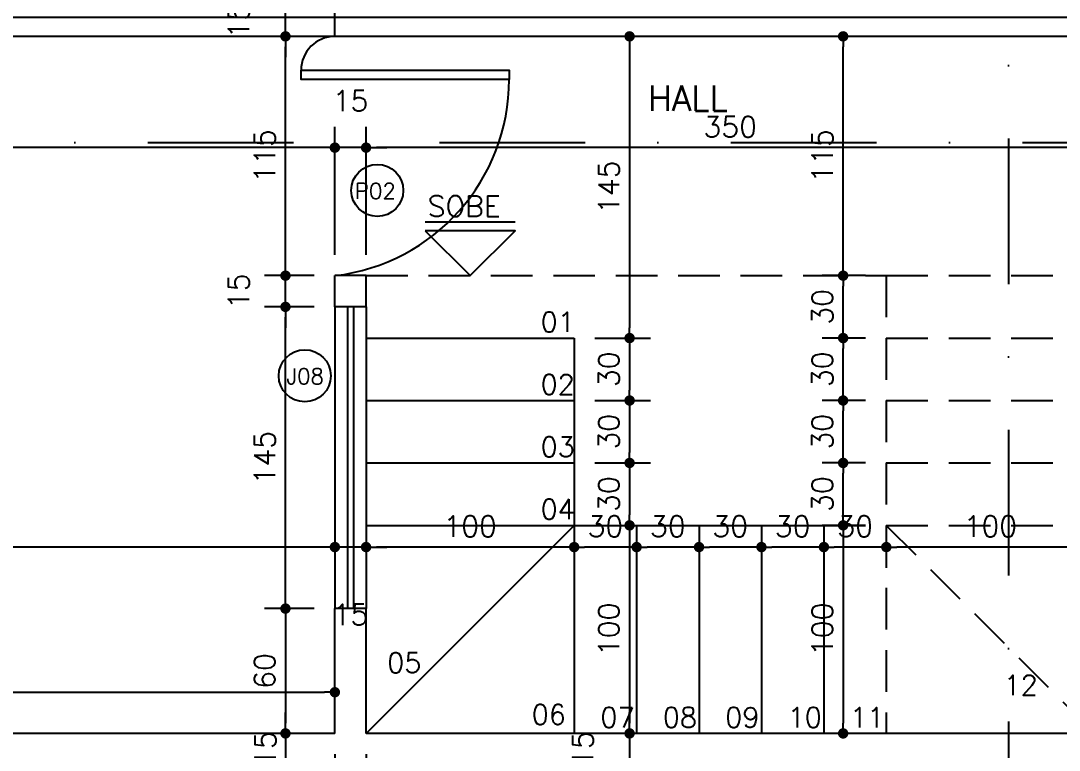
# Model space of a CAD drawing. Header units: inches. Extents: x 580771 to 672494, y 7715997 to 7829530.
# Drawn here: x 653181.8 to 653680.8, y 7727675.5 to 7728026.1 of the extents above; entities that cross this region are included whole.
import ezdxf

# ---------------------------------------------------------------- set-up
doc = ezdxf.new("R2010")
doc.units = ezdxf.units.IN
doc.header["$MEASUREMENT"] = 0
doc.header["$PDMODE"] = 2
doc.linetypes.add('DASHDOTX2', pattern=[2, 1, -0.5, 0, -0.5])
doc.linetypes.add('DASHED2', pattern=[0.375, 0.25, -0.125])
for name, color, linetype in [('04', 4, 'Continuous'), ('1-ARQ-2', 2, 'Continuous'), ('ARQ-2', 2, 'Continuous'), ('Layer1', 1, 'Continuous'), ('Layer3', 3, 'Continuous'), ('NIVEL', 2, 'Continuous'), ('P01', 1, 'Continuous'), ('P02', 2, 'Continuous'), ('parede', 6, 'Continuous'), ('SIMBOLOS', 2, 'Continuous'), ('TEXTO-1', 2, 'Continuous'), ('VEGETAÇÃO1', 96, 'Continuous')]:
    doc.layers.add(name, color=color, linetype=linetype)
doc.styles.add('R80E50', font='romans.shx', dxfattribs={"height": 10})
doc.styles.add('ROMANS', font='romans', dxfattribs={"height": 0.2})
doc.dimstyles.new('ARQ50', dxfattribs={"dimscale": 50, "dimtxt": 10, "dimasz": 0.1, "dimexe": 0.2, "dimexo": 0.2, "dimgap": 0.1, "dimtad": 1, "dimdec": 0, "dimzin": 12, "dimdsep": 46, "dimtxsty": 'R80E50', "dimblk1": 'DOT', "dimblk2": 'DOT', "dimsah": 1, "dimcen": 0.4, "dimclrd": 15, "dimclre": 15, "dimclrt": 3, "dimadec": 0, "dimazin": 0, "dimtfac": 1, "dimtdec": 0, "dimtmove": 2, "dimatfit": 3, "dimldrblk": 'DOT', "dimfxl": 0.2, "dimtolj": 1, "dimtzin": 12, "dimarcsym": 0})

# ---------------------------------------------------------------- blocks, each defined once
blk = doc.blocks.new('_DOT')
at = {"color": 0, "linetype": 'ByBlock'}
blk.add_line((-0.5, 0), (-1, 0), dxfattribs=at)
at = {"color": 0, "linetype": 'ByBlock', "const_width": 0.5}
blk.add_lwpolyline([(-0.25, 0, 1), (0.25, 0, 1)], format="xyb", close=True, dxfattribs=at)
blk = doc.blocks.new('*D1157')
at = {"color": 15, "lineweight": -2, "transparency": 16777216}
for p, q in [((653347.74, 7727913.61), (653347.74, 7727975.13)), ((653697.74, 7727948.61), (653697.74, 7727975.13)), ((653692.74, 7727965.13), (653352.74, 7727965.13))]:
    blk.add_line(p, q, dxfattribs=at)
at = {"layer": 'Defpoints', "color": 0, "transparency": 16777216}
for p in [(653347.74, 7727965.13), (653697.74, 7727938.61), (653347.74, 7727903.61)]:
    blk.add_point(p, dxfattribs=at)
at = {"color": 15, "lineweight": -2, "transparency": 16777216, "xscale": 5, "yscale": 5, "zscale": 5, "rotation": 180}
blk.add_blockref('_DOT', (653347.74, 7727965.13), dxfattribs=at)
at = {"color": 15, "lineweight": -2, "transparency": 16777216, "xscale": 5, "yscale": 5, "zscale": 5}
blk.add_blockref('_DOT', (653697.74, 7727965.13), dxfattribs=at)
at = {"color": 3, "transparency": 16777216, "insert": (653522.74, 7727975.13), "char_height": 10, "attachment_point": 5, "style": 'R80E50'}
blk.add_mtext('\\A1;350', dxfattribs=at)
blk = doc.blocks.new('*D1158')
at = {"color": 15, "lineweight": -2, "transparency": 16777216}
for p, q in [((653332.74, 7727913.61), (653332.74, 7727975.13)), ((653347.74, 7727913.61), (653347.74, 7727975.13)), ((653327.74, 7727965.13), (653322.74, 7727965.13)), ((653347.74, 7727965.13), (653332.74, 7727965.13)), ((653352.74, 7727965.13), (653357.74, 7727965.13))]:
    blk.add_line(p, q, dxfattribs=at)
at = {"layer": 'Defpoints', "color": 0, "transparency": 16777216}
for p in [(653332.74, 7727965.13), (653332.74, 7727903.61), (653347.74, 7727903.61)]:
    blk.add_point(p, dxfattribs=at)
at = {"color": 15, "lineweight": -2, "transparency": 16777216, "xscale": 5, "yscale": 5, "zscale": 5}
blk.add_blockref('_DOT', (653332.74, 7727965.13), dxfattribs=at)
at = {"color": 15, "lineweight": -2, "transparency": 16777216, "xscale": 5, "yscale": 5, "zscale": 5, "rotation": 180}
blk.add_blockref('_DOT', (653347.74, 7727965.13), dxfattribs=at)
at = {"color": 3, "transparency": 16777216, "insert": (653340.24, 7727987.63), "char_height": 10, "attachment_point": 5, "style": 'R80E50'}
blk.add_mtext('\\A1;15', dxfattribs=at)
blk = doc.blocks.new('*D1159')
at = {"color": 15, "lineweight": -2, "transparency": 16777216}
for p, q in [((652832.74, 7727913.61), (652832.74, 7727975.13)), ((653332.74, 7727913.61), (653332.74, 7727975.13)), ((653327.74, 7727965.13), (652837.74, 7727965.13))]:
    blk.add_line(p, q, dxfattribs=at)
at = {"layer": 'Defpoints', "color": 0, "transparency": 16777216}
for p in [(652832.74, 7727965.13), (652832.74, 7727903.61), (653332.74, 7727903.61)]:
    blk.add_point(p, dxfattribs=at)
at = {"color": 15, "lineweight": -2, "transparency": 16777216, "xscale": 5, "yscale": 5, "zscale": 5, "rotation": 180}
blk.add_blockref('_DOT', (652832.74, 7727965.13), dxfattribs=at)
at = {"color": 15, "lineweight": -2, "transparency": 16777216, "xscale": 5, "yscale": 5, "zscale": 5}
blk.add_blockref('_DOT', (653332.74, 7727965.13), dxfattribs=at)
at = {"color": 3, "transparency": 16777216, "insert": (653082.74, 7727975.13), "char_height": 10, "attachment_point": 5, "style": 'R80E50'}
blk.add_mtext('\\A1;500', dxfattribs=at)
blk = doc.blocks.new('*D1161')
at = {"layer": 'Defpoints', "color": 0, "transparency": 16777216}
for p in [(653697.74, 7728027.9), (652832.74, 7727996.44), (653697.74, 7727981.44)]:
    blk.add_point(p, dxfattribs=at)
at = {"layer": 'NIVEL', "color": 15, "lineweight": -2, "transparency": 16777216}
for p, q in [((652832.74, 7728006.44), (652832.74, 7728037.9)), ((653697.74, 7727991.44), (653697.74, 7728037.9)), ((652837.74, 7728027.9), (653692.74, 7728027.9))]:
    blk.add_line(p, q, dxfattribs=at)
at = {"layer": 'NIVEL', "color": 15, "lineweight": -2, "transparency": 16777216, "xscale": 5, "yscale": 5, "zscale": 5, "rotation": 180}
blk.add_blockref('_DOT', (652832.74, 7728027.9), dxfattribs=at)
at = {"layer": 'NIVEL', "color": 15, "lineweight": -2, "transparency": 16777216, "xscale": 5, "yscale": 5, "zscale": 5}
blk.add_blockref('_DOT', (653697.74, 7728027.9), dxfattribs=at)
at = {"layer": 'NIVEL', "color": 3, "transparency": 16777216, "insert": (653265.24, 7728037.9), "char_height": 10, "attachment_point": 5, "style": 'R80E50'}
blk.add_mtext('\\A1;865', dxfattribs=at)
blk = doc.blocks.new('*D1206')
at = {"layer": 'Defpoints', "color": 0, "transparency": 16777216}
for p in [(653597.74, 7727783.61), (653597.74, 7727773.16), (653697.74, 7727759.2)]:
    blk.add_point(p, dxfattribs=at)
at = {"layer": 'NIVEL', "color": 15, "lineweight": -2, "transparency": 16777216}
for p, q in [((653697.74, 7727769.2), (653697.74, 7727783.16)), ((653597.74, 7727773.61), (653597.74, 7727763.16)), ((653692.74, 7727773.16), (653602.74, 7727773.16))]:
    blk.add_line(p, q, dxfattribs=at)
at = {"layer": 'NIVEL', "color": 15, "lineweight": -2, "transparency": 16777216, "xscale": 5, "yscale": 5, "zscale": 5, "rotation": 180}
blk.add_blockref('_DOT', (653597.74, 7727773.16), dxfattribs=at)
at = {"layer": 'NIVEL', "color": 15, "lineweight": -2, "transparency": 16777216, "xscale": 5, "yscale": 5, "zscale": 5}
blk.add_blockref('_DOT', (653697.74, 7727773.16), dxfattribs=at)
at = {"layer": 'NIVEL', "color": 3, "transparency": 16777216, "insert": (653647.74, 7727783.16), "char_height": 10, "attachment_point": 5, "style": 'R80E50'}
blk.add_mtext('\\A1;100', dxfattribs=at)
blk = doc.blocks.new('*D1207')
at = {"layer": 'Defpoints', "color": 0, "transparency": 16777216}
for p in [(653567.74, 7727783.61), (653597.74, 7727783.61), (653567.74, 7727773.16)]:
    blk.add_point(p, dxfattribs=at)
at = {"layer": 'NIVEL', "color": 15, "lineweight": -2, "transparency": 16777216}
for p, q in [((653567.74, 7727773.61), (653567.74, 7727763.16)), ((653592.74, 7727773.16), (653572.74, 7727773.16)), ((653597.74, 7727773.61), (653597.74, 7727763.16))]:
    blk.add_line(p, q, dxfattribs=at)
at = {"layer": 'NIVEL', "color": 15, "lineweight": -2, "transparency": 16777216, "xscale": 5, "yscale": 5, "zscale": 5, "rotation": 180}
blk.add_blockref('_DOT', (653567.74, 7727773.16), dxfattribs=at)
at = {"layer": 'NIVEL', "color": 15, "lineweight": -2, "transparency": 16777216, "xscale": 5, "yscale": 5, "zscale": 5}
blk.add_blockref('_DOT', (653597.74, 7727773.16), dxfattribs=at)
at = {"layer": 'NIVEL', "color": 3, "transparency": 16777216, "insert": (653582.74, 7727783.16), "char_height": 10, "attachment_point": 5, "style": 'R80E50'}
blk.add_mtext('\\A1;30', dxfattribs=at)
blk = doc.blocks.new('*D1208')
at = {"layer": 'Defpoints', "color": 0, "transparency": 16777216}
for p in [(653347.74, 7727778.61), (653447.74, 7727778.61), (653347.74, 7727773.16)]:
    blk.add_point(p, dxfattribs=at)
at = {"layer": 'NIVEL', "color": 15, "lineweight": -2, "transparency": 16777216}
for p, q in [((653442.74, 7727773.16), (653352.74, 7727773.16)), ((653347.74, 7727768.61), (653347.74, 7727763.16)), ((653447.74, 7727768.61), (653447.74, 7727763.16))]:
    blk.add_line(p, q, dxfattribs=at)
at = {"layer": 'NIVEL', "color": 15, "lineweight": -2, "transparency": 16777216, "xscale": 5, "yscale": 5, "zscale": 5, "rotation": 180}
blk.add_blockref('_DOT', (653347.74, 7727773.16), dxfattribs=at)
at = {"layer": 'NIVEL', "color": 15, "lineweight": -2, "transparency": 16777216, "xscale": 5, "yscale": 5, "zscale": 5}
blk.add_blockref('_DOT', (653447.74, 7727773.16), dxfattribs=at)
at = {"layer": 'NIVEL', "color": 3, "transparency": 16777216, "insert": (653397.74, 7727783.16), "char_height": 10, "attachment_point": 5, "style": 'R80E50'}
blk.add_mtext('\\A1;100', dxfattribs=at)
blk = doc.blocks.new('*D1209')
at = {"layer": 'Defpoints', "color": 0, "transparency": 16777216}
for p in [(653332.74, 7727778.61), (653347.74, 7727778.61), (653332.74, 7727773.16)]:
    blk.add_point(p, dxfattribs=at)
at = {"layer": 'NIVEL', "color": 15, "lineweight": -2, "transparency": 16777216}
for p, q in [((653327.74, 7727773.16), (653322.74, 7727773.16)), ((653347.74, 7727773.16), (653332.74, 7727773.16)), ((653352.74, 7727773.16), (653357.74, 7727773.16)), ((653332.74, 7727768.61), (653332.74, 7727763.16)), ((653347.74, 7727768.61), (653347.74, 7727763.16))]:
    blk.add_line(p, q, dxfattribs=at)
at = {"layer": 'NIVEL', "color": 15, "lineweight": -2, "transparency": 16777216, "xscale": 5, "yscale": 5, "zscale": 5}
blk.add_blockref('_DOT', (653332.74, 7727773.16), dxfattribs=at)
at = {"layer": 'NIVEL', "color": 15, "lineweight": -2, "transparency": 16777216, "xscale": 5, "yscale": 5, "zscale": 5, "rotation": 180}
blk.add_blockref('_DOT', (653347.74, 7727773.16), dxfattribs=at)
at = {"layer": 'NIVEL', "color": 3, "transparency": 16777216, "insert": (653340.24, 7727740.66), "char_height": 10, "attachment_point": 5, "style": 'R80E50'}
blk.add_mtext('\\A1;15', dxfattribs=at)
blk = doc.blocks.new('*D1210')
at = {"layer": 'Defpoints', "color": 0, "transparency": 16777216}
for p in [(653332.74, 7727778.61), (652832.74, 7727773.16), (652832.74, 7727683.61)]:
    blk.add_point(p, dxfattribs=at)
at = {"layer": 'NIVEL', "color": 15, "lineweight": -2, "transparency": 16777216}
for p, q in [((652832.74, 7727693.61), (652832.74, 7727783.16)), ((653327.74, 7727773.16), (652837.74, 7727773.16)), ((653332.74, 7727768.61), (653332.74, 7727763.16))]:
    blk.add_line(p, q, dxfattribs=at)
at = {"layer": 'NIVEL', "color": 15, "lineweight": -2, "transparency": 16777216, "xscale": 5, "yscale": 5, "zscale": 5, "rotation": 180}
blk.add_blockref('_DOT', (652832.74, 7727773.16), dxfattribs=at)
at = {"layer": 'NIVEL', "color": 15, "lineweight": -2, "transparency": 16777216, "xscale": 5, "yscale": 5, "zscale": 5}
blk.add_blockref('_DOT', (653332.74, 7727773.16), dxfattribs=at)
at = {"layer": 'NIVEL', "color": 3, "transparency": 16777216, "insert": (653082.74, 7727783.16), "char_height": 10, "attachment_point": 5, "style": 'R80E50'}
blk.add_mtext('\\A1;500', dxfattribs=at)
blk = doc.blocks.new('*D1215')
at = {"layer": 'Defpoints', "color": 0, "transparency": 16777216}
for p in [(653537.74, 7727783.61), (653567.74, 7727783.61), (653537.74, 7727773.16)]:
    blk.add_point(p, dxfattribs=at)
at = {"layer": 'NIVEL', "color": 15, "lineweight": -2, "transparency": 16777216}
for p, q in [((653537.74, 7727773.61), (653537.74, 7727763.16)), ((653562.74, 7727773.16), (653542.74, 7727773.16)), ((653567.74, 7727773.61), (653567.74, 7727763.16))]:
    blk.add_line(p, q, dxfattribs=at)
at = {"layer": 'NIVEL', "color": 15, "lineweight": -2, "transparency": 16777216, "xscale": 5, "yscale": 5, "zscale": 5, "rotation": 180}
blk.add_blockref('_DOT', (653537.74, 7727773.16), dxfattribs=at)
at = {"layer": 'NIVEL', "color": 15, "lineweight": -2, "transparency": 16777216, "xscale": 5, "yscale": 5, "zscale": 5}
blk.add_blockref('_DOT', (653567.74, 7727773.16), dxfattribs=at)
at = {"layer": 'NIVEL', "color": 3, "transparency": 16777216, "insert": (653552.74, 7727783.16), "char_height": 10, "attachment_point": 5, "style": 'R80E50'}
blk.add_mtext('\\A1;30', dxfattribs=at)
blk = doc.blocks.new('*D1216')
at = {"layer": 'Defpoints', "color": 0, "transparency": 16777216}
for p in [(653507.74, 7727783.61), (653537.74, 7727783.61), (653507.74, 7727773.16)]:
    blk.add_point(p, dxfattribs=at)
at = {"layer": 'NIVEL', "color": 15, "lineweight": -2, "transparency": 16777216}
for p, q in [((653507.74, 7727773.61), (653507.74, 7727763.16)), ((653532.74, 7727773.16), (653512.74, 7727773.16)), ((653537.74, 7727773.61), (653537.74, 7727763.16))]:
    blk.add_line(p, q, dxfattribs=at)
at = {"layer": 'NIVEL', "color": 15, "lineweight": -2, "transparency": 16777216, "xscale": 5, "yscale": 5, "zscale": 5, "rotation": 180}
blk.add_blockref('_DOT', (653507.74, 7727773.16), dxfattribs=at)
at = {"layer": 'NIVEL', "color": 15, "lineweight": -2, "transparency": 16777216, "xscale": 5, "yscale": 5, "zscale": 5}
blk.add_blockref('_DOT', (653537.74, 7727773.16), dxfattribs=at)
at = {"layer": 'NIVEL', "color": 3, "transparency": 16777216, "insert": (653522.74, 7727783.16), "char_height": 10, "attachment_point": 5, "style": 'R80E50'}
blk.add_mtext('\\A1;30', dxfattribs=at)
blk = doc.blocks.new('*D1217')
at = {"layer": 'Defpoints', "color": 0, "transparency": 16777216}
for p in [(653477.74, 7727783.61), (653507.74, 7727783.61), (653477.74, 7727773.16)]:
    blk.add_point(p, dxfattribs=at)
at = {"layer": 'NIVEL', "color": 15, "lineweight": -2, "transparency": 16777216}
for p, q in [((653477.74, 7727773.61), (653477.74, 7727763.16)), ((653502.74, 7727773.16), (653482.74, 7727773.16)), ((653507.74, 7727773.61), (653507.74, 7727763.16))]:
    blk.add_line(p, q, dxfattribs=at)
at = {"layer": 'NIVEL', "color": 15, "lineweight": -2, "transparency": 16777216, "xscale": 5, "yscale": 5, "zscale": 5, "rotation": 180}
blk.add_blockref('_DOT', (653477.74, 7727773.16), dxfattribs=at)
at = {"layer": 'NIVEL', "color": 15, "lineweight": -2, "transparency": 16777216, "xscale": 5, "yscale": 5, "zscale": 5}
blk.add_blockref('_DOT', (653507.74, 7727773.16), dxfattribs=at)
at = {"layer": 'NIVEL', "color": 3, "transparency": 16777216, "insert": (653492.74, 7727783.16), "char_height": 10, "attachment_point": 5, "style": 'R80E50'}
blk.add_mtext('\\A1;30', dxfattribs=at)
blk = doc.blocks.new('*D1218')
at = {"layer": 'Defpoints', "color": 0, "transparency": 16777216}
for p in [(653447.74, 7727783.61), (653477.74, 7727783.61), (653447.74, 7727773.16)]:
    blk.add_point(p, dxfattribs=at)
at = {"layer": 'NIVEL', "color": 15, "lineweight": -2, "transparency": 16777216}
for p, q in [((653447.74, 7727773.61), (653447.74, 7727763.16)), ((653472.74, 7727773.16), (653452.74, 7727773.16)), ((653477.74, 7727773.61), (653477.74, 7727763.16))]:
    blk.add_line(p, q, dxfattribs=at)
at = {"layer": 'NIVEL', "color": 15, "lineweight": -2, "transparency": 16777216, "xscale": 5, "yscale": 5, "zscale": 5, "rotation": 180}
blk.add_blockref('_DOT', (653447.74, 7727773.16), dxfattribs=at)
at = {"layer": 'NIVEL', "color": 15, "lineweight": -2, "transparency": 16777216, "xscale": 5, "yscale": 5, "zscale": 5}
blk.add_blockref('_DOT', (653477.74, 7727773.16), dxfattribs=at)
at = {"layer": 'NIVEL', "color": 3, "transparency": 16777216, "insert": (653462.74, 7727783.16), "char_height": 10, "attachment_point": 5, "style": 'R80E50'}
blk.add_mtext('\\A1;30', dxfattribs=at)
blk = doc.blocks.new('*D1168')
at = {"layer": 'Defpoints', "color": 0, "transparency": 16777216}
for p in [(653489.15, 7728018.61), (653447.74, 7727873.61), (653474.37, 7727873.61)]:
    blk.add_point(p, dxfattribs=at)
at = {"layer": 'NIVEL', "color": 15, "lineweight": -2, "transparency": 16777216}
for p, q in [((653479.15, 7728018.61), (653464.37, 7728018.61)), ((653474.37, 7728013.61), (653474.37, 7727878.61)), ((653457.74, 7727873.61), (653484.37, 7727873.61))]:
    blk.add_line(p, q, dxfattribs=at)
at = {"layer": 'NIVEL', "color": 15, "lineweight": -2, "transparency": 16777216, "xscale": 5, "yscale": 5, "zscale": 5}
for p, rotation in [((653474.37, 7728018.61), 90), ((653474.37, 7727873.61), 270)]:
    blk.add_blockref('_DOT', p, dxfattribs=dict(at, rotation=rotation))
at = {"layer": 'NIVEL', "color": 3, "transparency": 16777216, "insert": (653464.37, 7727946.11), "char_height": 10, "attachment_point": 5, "rotation": 90, "style": 'R80E50'}
blk.add_mtext('\\A1;145', dxfattribs=at)
blk = doc.blocks.new('*D1169')
at = {"layer": 'Defpoints', "color": 0, "transparency": 16777216}
for p in [(653447.74, 7727873.61), (653447.74, 7727843.61), (653474.37, 7727843.61)]:
    blk.add_point(p, dxfattribs=at)
at = {"layer": 'NIVEL', "color": 15, "lineweight": -2, "transparency": 16777216}
for p, q in [((653457.74, 7727873.61), (653484.37, 7727873.61)), ((653474.37, 7727868.61), (653474.37, 7727848.61)), ((653457.74, 7727843.61), (653484.37, 7727843.61))]:
    blk.add_line(p, q, dxfattribs=at)
at = {"layer": 'NIVEL', "color": 15, "lineweight": -2, "transparency": 16777216, "xscale": 5, "yscale": 5, "zscale": 5}
for p, rotation in [((653474.37, 7727873.61), 90), ((653474.37, 7727843.61), 270)]:
    blk.add_blockref('_DOT', p, dxfattribs=dict(at, rotation=rotation))
at = {"layer": 'NIVEL', "color": 3, "transparency": 16777216, "insert": (653464.37, 7727858.61), "char_height": 10, "attachment_point": 5, "rotation": 90, "style": 'R80E50'}
blk.add_mtext('\\A1;30', dxfattribs=at)
blk = doc.blocks.new('*D1170')
at = {"layer": 'Defpoints', "color": 0, "transparency": 16777216}
for p in [(653447.74, 7727843.61), (653447.74, 7727813.61), (653474.37, 7727813.61)]:
    blk.add_point(p, dxfattribs=at)
at = {"layer": 'NIVEL', "color": 15, "lineweight": -2, "transparency": 16777216}
for p, q in [((653457.74, 7727843.61), (653484.37, 7727843.61)), ((653474.37, 7727838.61), (653474.37, 7727818.61)), ((653457.74, 7727813.61), (653484.37, 7727813.61))]:
    blk.add_line(p, q, dxfattribs=at)
at = {"layer": 'NIVEL', "color": 15, "lineweight": -2, "transparency": 16777216, "xscale": 5, "yscale": 5, "zscale": 5}
for p, rotation in [((653474.37, 7727843.61), 90), ((653474.37, 7727813.61), 270)]:
    blk.add_blockref('_DOT', p, dxfattribs=dict(at, rotation=rotation))
at = {"layer": 'NIVEL', "color": 3, "transparency": 16777216, "insert": (653464.37, 7727828.61), "char_height": 10, "attachment_point": 5, "rotation": 90, "style": 'R80E50'}
blk.add_mtext('\\A1;30', dxfattribs=at)
blk = doc.blocks.new('*D1171')
at = {"layer": 'Defpoints', "color": 0, "transparency": 16777216}
for p in [(653447.74, 7727813.61), (653447.74, 7727783.61), (653474.37, 7727783.61)]:
    blk.add_point(p, dxfattribs=at)
at = {"layer": 'NIVEL', "color": 15, "lineweight": -2, "transparency": 16777216}
for p, q in [((653457.74, 7727813.61), (653484.37, 7727813.61)), ((653474.37, 7727808.61), (653474.37, 7727788.61)), ((653457.74, 7727783.61), (653484.37, 7727783.61))]:
    blk.add_line(p, q, dxfattribs=at)
at = {"layer": 'NIVEL', "color": 15, "lineweight": -2, "transparency": 16777216, "xscale": 5, "yscale": 5, "zscale": 5}
for p, rotation in [((653474.37, 7727813.61), 90), ((653474.37, 7727783.61), 270)]:
    blk.add_blockref('_DOT', p, dxfattribs=dict(at, rotation=rotation))
at = {"layer": 'NIVEL', "color": 3, "transparency": 16777216, "insert": (653464.37, 7727798.61), "char_height": 10, "attachment_point": 5, "rotation": 90, "style": 'R80E50'}
blk.add_mtext('\\A1;30', dxfattribs=at)
blk = doc.blocks.new('*D1172')
at = {"layer": 'Defpoints', "color": 0, "transparency": 16777216}
for p in [(653447.74, 7727783.61), (653474.37, 7727683.61), (653477.74, 7727683.61)]:
    blk.add_point(p, dxfattribs=at)
at = {"layer": 'NIVEL', "color": 15, "lineweight": -2, "transparency": 16777216}
for p, q in [((653457.74, 7727783.61), (653484.37, 7727783.61)), ((653474.37, 7727778.61), (653474.37, 7727688.61)), ((653467.74, 7727683.61), (653464.37, 7727683.61))]:
    blk.add_line(p, q, dxfattribs=at)
at = {"layer": 'NIVEL', "color": 15, "lineweight": -2, "transparency": 16777216, "xscale": 5, "yscale": 5, "zscale": 5}
for p, rotation in [((653474.37, 7727783.61), 90), ((653474.37, 7727683.61), 270)]:
    blk.add_blockref('_DOT', p, dxfattribs=dict(at, rotation=rotation))
at = {"layer": 'NIVEL', "color": 3, "transparency": 16777216, "insert": (653464.37, 7727733.61), "char_height": 10, "attachment_point": 5, "rotation": 90, "style": 'R80E50'}
blk.add_mtext('\\A1;100', dxfattribs=at)
blk = doc.blocks.new('*D1173')
at = {"layer": 'Defpoints', "color": 0, "transparency": 16777216}
for p in [(653477.74, 7727683.61), (653474.37, 7727668.61), (653477.74, 7727668.61)]:
    blk.add_point(p, dxfattribs=at)
at = {"layer": 'NIVEL', "color": 15, "lineweight": -2, "transparency": 16777216}
for p, q in [((653474.37, 7727688.61), (653474.37, 7727693.61)), ((653467.74, 7727683.61), (653464.37, 7727683.61)), ((653474.37, 7727683.61), (653474.37, 7727668.61)), ((653467.74, 7727668.61), (653464.37, 7727668.61)), ((653474.37, 7727663.61), (653474.37, 7727658.61))]:
    blk.add_line(p, q, dxfattribs=at)
at = {"layer": 'NIVEL', "color": 15, "lineweight": -2, "transparency": 16777216, "xscale": 5, "yscale": 5, "zscale": 5}
for p, rotation in [((653474.37, 7727683.61), 270), ((653474.37, 7727668.61), 90)]:
    blk.add_blockref('_DOT', p, dxfattribs=dict(at, rotation=rotation))
at = {"layer": 'NIVEL', "color": 3, "transparency": 16777216, "insert": (653451.87, 7727676.11), "char_height": 10, "attachment_point": 5, "rotation": 90, "style": 'R80E50'}
blk.add_mtext('\\A1;15', dxfattribs=at)
blk = doc.blocks.new('*D1175')
at = {"layer": 'Defpoints', "color": 0, "transparency": 16777216}
for p in [(653332.74, 7727743.61), (653309, 7727683.61), (653332.74, 7727683.61)]:
    blk.add_point(p, dxfattribs=at)
at = {"layer": 'NIVEL', "color": 15, "lineweight": -2, "transparency": 16777216}
for p, q in [((653322.74, 7727743.61), (653299, 7727743.61)), ((653309, 7727738.61), (653309, 7727688.61)), ((653322.74, 7727683.61), (653299, 7727683.61))]:
    blk.add_line(p, q, dxfattribs=at)
at = {"layer": 'NIVEL', "color": 15, "lineweight": -2, "transparency": 16777216, "xscale": 5, "yscale": 5, "zscale": 5}
for p, rotation in [((653309, 7727743.61), 90), ((653309, 7727683.61), 270)]:
    blk.add_blockref('_DOT', p, dxfattribs=dict(at, rotation=rotation))
at = {"layer": 'NIVEL', "color": 3, "transparency": 16777216, "insert": (653299, 7727713.61), "char_height": 10, "attachment_point": 5, "rotation": 90, "style": 'R80E50'}
blk.add_mtext('\\A1;60', dxfattribs=at)
blk = doc.blocks.new('*D1176')
at = {"layer": 'Defpoints', "color": 0, "transparency": 16777216}
for p in [(653332.74, 7727683.61), (653309, 7727668.61), (653309, 7727668.61)]:
    blk.add_point(p, dxfattribs=at)
at = {"layer": 'NIVEL', "color": 15, "lineweight": -2, "transparency": 16777216}
for p, q in [((653309, 7727688.61), (653309, 7727693.61)), ((653322.74, 7727683.61), (653299, 7727683.61)), ((653309, 7727683.61), (653309, 7727668.61)), ((653319, 7727668.61), (653319, 7727668.61)), ((653309, 7727663.61), (653309, 7727658.61))]:
    blk.add_line(p, q, dxfattribs=at)
at = {"layer": 'NIVEL', "color": 15, "lineweight": -2, "transparency": 16777216, "xscale": 5, "yscale": 5, "zscale": 5}
for p, rotation in [((653309, 7727683.61), 270), ((653309, 7727668.61), 90)]:
    blk.add_blockref('_DOT', p, dxfattribs=dict(at, rotation=rotation))
at = {"layer": 'NIVEL', "color": 3, "transparency": 16777216, "insert": (653299.31, 7727676.11), "char_height": 10, "attachment_point": 5, "rotation": 90, "style": 'R80E50'}
blk.add_mtext('\\A1;15', dxfattribs=at)
blk = doc.blocks.new('*D1177')
at = {"layer": 'Defpoints', "color": 0, "transparency": 16777216}
for p in [(653309, 7727888.61), (653332.74, 7727888.61), (653332.74, 7727743.61)]:
    blk.add_point(p, dxfattribs=at)
at = {"layer": 'NIVEL', "color": 15, "lineweight": -2, "transparency": 16777216}
for p, q in [((653322.74, 7727888.61), (653299, 7727888.61)), ((653309, 7727748.61), (653309, 7727883.61)), ((653322.74, 7727743.61), (653299, 7727743.61))]:
    blk.add_line(p, q, dxfattribs=at)
at = {"layer": 'NIVEL', "color": 15, "lineweight": -2, "transparency": 16777216, "xscale": 5, "yscale": 5, "zscale": 5}
for p, rotation in [((653309, 7727888.61), 90), ((653309, 7727743.61), 270)]:
    blk.add_blockref('_DOT', p, dxfattribs=dict(at, rotation=rotation))
at = {"layer": 'NIVEL', "color": 3, "transparency": 16777216, "insert": (653299, 7727816.11), "char_height": 10, "attachment_point": 5, "rotation": 90, "style": 'R80E50'}
blk.add_mtext('\\A1;145', dxfattribs=at)
blk = doc.blocks.new('*D1178')
at = {"layer": 'Defpoints', "color": 0, "transparency": 16777216}
for p in [(653309, 7727903.61), (653332.74, 7727903.61), (653332.74, 7727888.61)]:
    blk.add_point(p, dxfattribs=at)
at = {"layer": 'NIVEL', "color": 15, "lineweight": -2, "transparency": 16777216}
for p, q in [((653309, 7727908.61), (653309, 7727913.61)), ((653322.74, 7727903.61), (653299, 7727903.61)), ((653309, 7727888.61), (653309, 7727903.61)), ((653322.74, 7727888.61), (653299, 7727888.61)), ((653309, 7727883.61), (653309, 7727878.61))]:
    blk.add_line(p, q, dxfattribs=at)
at = {"layer": 'NIVEL', "color": 15, "lineweight": -2, "transparency": 16777216, "xscale": 5, "yscale": 5, "zscale": 5}
for p, rotation in [((653309, 7727903.61), 270), ((653309, 7727888.61), 90)]:
    blk.add_blockref('_DOT', p, dxfattribs=dict(at, rotation=rotation))
at = {"layer": 'NIVEL', "color": 3, "transparency": 16777216, "insert": (653286.5, 7727896.11), "char_height": 10, "attachment_point": 5, "rotation": 90, "style": 'R80E50'}
blk.add_mtext('\\A1;15', dxfattribs=at)
blk = doc.blocks.new('*D1179')
at = {"layer": 'Defpoints', "color": 0, "transparency": 16777216}
for p in [(653309, 7728018.61), (653332.74, 7728018.61), (653332.74, 7727903.61)]:
    blk.add_point(p, dxfattribs=at)
at = {"layer": 'NIVEL', "color": 15, "lineweight": -2, "transparency": 16777216}
for p, q in [((653322.74, 7728018.61), (653299, 7728018.61)), ((653309, 7727908.61), (653309, 7728013.61)), ((653322.74, 7727903.61), (653299, 7727903.61))]:
    blk.add_line(p, q, dxfattribs=at)
at = {"layer": 'NIVEL', "color": 15, "lineweight": -2, "transparency": 16777216, "xscale": 5, "yscale": 5, "zscale": 5}
for p, rotation in [((653309, 7728018.61), 90), ((653309, 7727903.61), 270)]:
    blk.add_blockref('_DOT', p, dxfattribs=dict(at, rotation=rotation))
at = {"layer": 'NIVEL', "color": 3, "transparency": 16777216, "insert": (653299, 7727961.11), "char_height": 10, "attachment_point": 5, "rotation": 90, "style": 'R80E50'}
blk.add_mtext('\\A1;115', dxfattribs=at)
blk = doc.blocks.new('*D1180')
at = {"layer": 'Defpoints', "color": 0, "transparency": 16777216}
for p in [(653309, 7728033.61), (653332.74, 7728033.61), (653332.74, 7728018.61)]:
    blk.add_point(p, dxfattribs=at)
at = {"layer": 'NIVEL', "color": 15, "lineweight": -2, "transparency": 16777216}
for p, q in [((653309, 7728038.61), (653309, 7728043.61)), ((653322.74, 7728033.61), (653299, 7728033.61)), ((653309, 7728018.61), (653309, 7728033.61)), ((653322.74, 7728018.61), (653299, 7728018.61)), ((653309, 7728013.61), (653309, 7728008.61))]:
    blk.add_line(p, q, dxfattribs=at)
at = {"layer": 'NIVEL', "color": 15, "lineweight": -2, "transparency": 16777216, "xscale": 5, "yscale": 5, "zscale": 5}
for p, rotation in [((653309, 7728033.61), 270), ((653309, 7728018.61), 90)]:
    blk.add_blockref('_DOT', p, dxfattribs=dict(at, rotation=rotation))
at = {"layer": 'NIVEL', "color": 3, "transparency": 16777216, "insert": (653286.5, 7728026.11), "char_height": 10, "attachment_point": 5, "rotation": 90, "style": 'R80E50'}
blk.add_mtext('\\A1;15', dxfattribs=at)
blk = doc.blocks.new('*D1183')
at = {"layer": 'Defpoints', "color": 0, "transparency": 16777216}
for p in [(653597.74, 7727783.61), (653576.99, 7727683.61), (653597.74, 7727683.61)]:
    blk.add_point(p, dxfattribs=at)
at = {"layer": 'NIVEL', "color": 15, "lineweight": -2, "transparency": 16777216}
for p, q in [((653587.74, 7727783.61), (653566.99, 7727783.61)), ((653576.99, 7727778.61), (653576.99, 7727688.61)), ((653587.74, 7727683.61), (653566.99, 7727683.61))]:
    blk.add_line(p, q, dxfattribs=at)
at = {"layer": 'NIVEL', "color": 15, "lineweight": -2, "transparency": 16777216, "xscale": 5, "yscale": 5, "zscale": 5}
for p, rotation in [((653576.99, 7727783.61), 90), ((653576.99, 7727683.61), 270)]:
    blk.add_blockref('_DOT', p, dxfattribs=dict(at, rotation=rotation))
at = {"layer": 'NIVEL', "color": 3, "transparency": 16777216, "insert": (653566.99, 7727733.61), "char_height": 10, "attachment_point": 5, "rotation": 90, "style": 'R80E50'}
blk.add_mtext('\\A1;100', dxfattribs=at)
blk = doc.blocks.new('*D1184')
at = {"layer": 'Defpoints', "color": 0, "transparency": 16777216}
for p in [(653576.99, 7727813.61), (653597.74, 7727813.61), (653597.74, 7727783.61)]:
    blk.add_point(p, dxfattribs=at)
at = {"layer": 'NIVEL', "color": 15, "lineweight": -2, "transparency": 16777216}
for p, q in [((653587.74, 7727813.61), (653566.99, 7727813.61)), ((653576.99, 7727788.61), (653576.99, 7727808.61)), ((653587.74, 7727783.61), (653566.99, 7727783.61))]:
    blk.add_line(p, q, dxfattribs=at)
at = {"layer": 'NIVEL', "color": 15, "lineweight": -2, "transparency": 16777216, "xscale": 5, "yscale": 5, "zscale": 5}
for p, rotation in [((653576.99, 7727813.61), 90), ((653576.99, 7727783.61), 270)]:
    blk.add_blockref('_DOT', p, dxfattribs=dict(at, rotation=rotation))
at = {"layer": 'NIVEL', "color": 3, "transparency": 16777216, "insert": (653566.99, 7727798.61), "char_height": 10, "attachment_point": 5, "rotation": 90, "style": 'R80E50'}
blk.add_mtext('\\A1;30', dxfattribs=at)
blk = doc.blocks.new('*D1185')
at = {"layer": 'Defpoints', "color": 0, "transparency": 16777216}
for p in [(653576.99, 7727843.61), (653597.74, 7727843.61), (653597.74, 7727813.61)]:
    blk.add_point(p, dxfattribs=at)
at = {"layer": 'NIVEL', "color": 15, "lineweight": -2, "transparency": 16777216}
for p, q in [((653587.74, 7727843.61), (653566.99, 7727843.61)), ((653576.99, 7727818.61), (653576.99, 7727838.61)), ((653587.74, 7727813.61), (653566.99, 7727813.61))]:
    blk.add_line(p, q, dxfattribs=at)
at = {"layer": 'NIVEL', "color": 15, "lineweight": -2, "transparency": 16777216, "xscale": 5, "yscale": 5, "zscale": 5}
for p, rotation in [((653576.99, 7727843.61), 90), ((653576.99, 7727813.61), 270)]:
    blk.add_blockref('_DOT', p, dxfattribs=dict(at, rotation=rotation))
at = {"layer": 'NIVEL', "color": 3, "transparency": 16777216, "insert": (653566.99, 7727828.61), "char_height": 10, "attachment_point": 5, "rotation": 90, "style": 'R80E50'}
blk.add_mtext('\\A1;30', dxfattribs=at)
blk = doc.blocks.new('*D1186')
at = {"layer": 'Defpoints', "color": 0, "transparency": 16777216}
for p in [(653576.99, 7727873.61), (653597.74, 7727873.61), (653597.74, 7727843.61)]:
    blk.add_point(p, dxfattribs=at)
at = {"layer": 'NIVEL', "color": 15, "lineweight": -2, "transparency": 16777216}
for p, q in [((653587.74, 7727873.61), (653566.99, 7727873.61)), ((653576.99, 7727848.61), (653576.99, 7727868.61)), ((653587.74, 7727843.61), (653566.99, 7727843.61))]:
    blk.add_line(p, q, dxfattribs=at)
at = {"layer": 'NIVEL', "color": 15, "lineweight": -2, "transparency": 16777216, "xscale": 5, "yscale": 5, "zscale": 5}
for p, rotation in [((653576.99, 7727873.61), 90), ((653576.99, 7727843.61), 270)]:
    blk.add_blockref('_DOT', p, dxfattribs=dict(at, rotation=rotation))
at = {"layer": 'NIVEL', "color": 3, "transparency": 16777216, "insert": (653566.99, 7727858.61), "char_height": 10, "attachment_point": 5, "rotation": 90, "style": 'R80E50'}
blk.add_mtext('\\A1;30', dxfattribs=at)
blk = doc.blocks.new('*D1187')
at = {"layer": 'Defpoints', "color": 0, "transparency": 16777216}
for p in [(653576.99, 7727903.61), (653597.74, 7727903.61), (653597.74, 7727873.61)]:
    blk.add_point(p, dxfattribs=at)
at = {"layer": 'NIVEL', "color": 15, "lineweight": -2, "transparency": 16777216}
for p, q in [((653587.74, 7727903.61), (653566.99, 7727903.61)), ((653576.99, 7727878.61), (653576.99, 7727898.61)), ((653587.74, 7727873.61), (653566.99, 7727873.61))]:
    blk.add_line(p, q, dxfattribs=at)
at = {"layer": 'NIVEL', "color": 15, "lineweight": -2, "transparency": 16777216, "xscale": 5, "yscale": 5, "zscale": 5}
for p, rotation in [((653576.99, 7727903.61), 90), ((653576.99, 7727873.61), 270)]:
    blk.add_blockref('_DOT', p, dxfattribs=dict(at, rotation=rotation))
at = {"layer": 'NIVEL', "color": 3, "transparency": 16777216, "insert": (653566.99, 7727888.61), "char_height": 10, "attachment_point": 5, "rotation": 90, "style": 'R80E50'}
blk.add_mtext('\\A1;30', dxfattribs=at)
blk = doc.blocks.new('*D1188')
at = {"layer": 'Defpoints', "color": 0, "transparency": 16777216}
for p in [(653576.99, 7728018.61), (653597.74, 7728018.61), (653597.74, 7727903.61)]:
    blk.add_point(p, dxfattribs=at)
at = {"layer": 'NIVEL', "color": 15, "lineweight": -2, "transparency": 16777216}
for p, q in [((653587.74, 7728018.61), (653566.99, 7728018.61)), ((653576.99, 7727908.61), (653576.99, 7728013.61)), ((653587.74, 7727903.61), (653566.99, 7727903.61))]:
    blk.add_line(p, q, dxfattribs=at)
at = {"layer": 'NIVEL', "color": 15, "lineweight": -2, "transparency": 16777216, "xscale": 5, "yscale": 5, "zscale": 5}
for p, rotation in [((653576.99, 7728018.61), 90), ((653576.99, 7727903.61), 270)]:
    blk.add_blockref('_DOT', p, dxfattribs=dict(at, rotation=rotation))
at = {"layer": 'NIVEL', "color": 3, "transparency": 16777216, "insert": (653566.99, 7727961.11), "char_height": 10, "attachment_point": 5, "rotation": 90, "style": 'R80E50'}
blk.add_mtext('\\A1;115', dxfattribs=at)
blk = doc.blocks.new('*D737')
at = {"layer": 'Defpoints', "color": 0, "transparency": 16777216}
for p in [(653347.74, 7727683.61), (653697.74, 7727683.61), (653347.74, 7727648.89)]:
    blk.add_point(p, dxfattribs=at)
at = {"layer": 'NIVEL', "color": 15, "lineweight": -2, "transparency": 16777216}
for p, q in [((653347.74, 7727673.61), (653347.74, 7727638.89)), ((653697.74, 7727673.61), (653697.74, 7727638.89)), ((653692.74, 7727648.89), (653352.74, 7727648.89))]:
    blk.add_line(p, q, dxfattribs=at)
at = {"layer": 'NIVEL', "color": 15, "lineweight": -2, "transparency": 16777216, "xscale": 5, "yscale": 5, "zscale": 5, "rotation": 180}
blk.add_blockref('_DOT', (653347.74, 7727648.89), dxfattribs=at)
at = {"layer": 'NIVEL', "color": 15, "lineweight": -2, "transparency": 16777216, "xscale": 5, "yscale": 5, "zscale": 5}
blk.add_blockref('_DOT', (653697.74, 7727648.89), dxfattribs=at)
at = {"layer": 'NIVEL', "color": 3, "transparency": 16777216, "insert": (653522.74, 7727658.89), "char_height": 10, "attachment_point": 5, "style": 'R80E50'}
blk.add_mtext('\\A1;350', dxfattribs=at)
blk = doc.blocks.new('*D738')
at = {"layer": 'Defpoints', "color": 0, "transparency": 16777216}
for p in [(653332.74, 7727683.61), (653347.74, 7727683.61), (653332.74, 7727648.89)]:
    blk.add_point(p, dxfattribs=at)
at = {"layer": 'NIVEL', "color": 15, "lineweight": -2, "transparency": 16777216}
for p, q in [((653332.74, 7727673.61), (653332.74, 7727638.89)), ((653347.74, 7727673.61), (653347.74, 7727638.89)), ((653327.74, 7727648.89), (653322.74, 7727648.89)), ((653347.74, 7727648.89), (653332.74, 7727648.89)), ((653352.74, 7727648.89), (653357.74, 7727648.89))]:
    blk.add_line(p, q, dxfattribs=at)
at = {"layer": 'NIVEL', "color": 15, "lineweight": -2, "transparency": 16777216, "xscale": 5, "yscale": 5, "zscale": 5}
blk.add_blockref('_DOT', (653332.74, 7727648.89), dxfattribs=at)
at = {"layer": 'NIVEL', "color": 15, "lineweight": -2, "transparency": 16777216, "xscale": 5, "yscale": 5, "zscale": 5, "rotation": 180}
blk.add_blockref('_DOT', (653347.74, 7727648.89), dxfattribs=at)
at = {"layer": 'NIVEL', "color": 3, "transparency": 16777216, "insert": (653340.24, 7727616.39), "char_height": 10, "attachment_point": 5, "style": 'R80E50'}
blk.add_mtext('\\A1;15', dxfattribs=at)
blk = doc.blocks.new('*D740')
at = {"layer": 'Defpoints', "color": 0, "transparency": 16777216}
for p in [(653332.74, 7727683.61), (652832.74, 7727668.61), (652832.74, 7727648.89)]:
    blk.add_point(p, dxfattribs=at)
at = {"layer": 'NIVEL', "color": 15, "lineweight": -2, "transparency": 16777216}
for p, q in [((653332.74, 7727673.61), (653332.74, 7727638.89)), ((652832.74, 7727658.61), (652832.74, 7727638.89)), ((653327.74, 7727648.89), (652837.74, 7727648.89))]:
    blk.add_line(p, q, dxfattribs=at)
at = {"layer": 'NIVEL', "color": 15, "lineweight": -2, "transparency": 16777216, "xscale": 5, "yscale": 5, "zscale": 5, "rotation": 180}
blk.add_blockref('_DOT', (652832.74, 7727648.89), dxfattribs=at)
at = {"layer": 'NIVEL', "color": 15, "lineweight": -2, "transparency": 16777216, "xscale": 5, "yscale": 5, "zscale": 5}
blk.add_blockref('_DOT', (653332.74, 7727648.89), dxfattribs=at)
at = {"layer": 'NIVEL', "color": 3, "transparency": 16777216, "insert": (653082.74, 7727658.89), "char_height": 10, "attachment_point": 5, "style": 'R80E50'}
blk.add_mtext('\\A1;500', dxfattribs=at)
blk = doc.blocks.new('*D1412')
at = {"layer": 'Defpoints', "color": 0, "transparency": 16777216}
for p in [(653332.74, 7727703.42), (652369.18, 7727683.61), (653332.74, 7727683.61)]:
    blk.add_point(p, dxfattribs=at)
at = {"layer": 'NIVEL', "color": 15, "lineweight": -2, "transparency": 16777216}
for p, q in [((652369.18, 7727693.61), (652369.18, 7727713.42)), ((653332.74, 7727693.61), (653332.74, 7727713.42)), ((652374.18, 7727703.42), (653327.74, 7727703.42))]:
    blk.add_line(p, q, dxfattribs=at)
at = {"layer": 'NIVEL', "color": 15, "lineweight": -2, "transparency": 16777216, "xscale": 5, "yscale": 5, "zscale": 5, "rotation": 180}
blk.add_blockref('_DOT', (652369.18, 7727703.42), dxfattribs=at)
at = {"layer": 'NIVEL', "color": 15, "lineweight": -2, "transparency": 16777216, "xscale": 5, "yscale": 5, "zscale": 5}
blk.add_blockref('_DOT', (653332.74, 7727703.42), dxfattribs=at)
at = {"layer": 'NIVEL', "color": 3, "transparency": 16777216, "insert": (652850.96, 7727713.42), "char_height": 10, "attachment_point": 5, "style": 'R80E50'}
blk.add_mtext('\\A1;964', dxfattribs=at)

msp = doc.modelspace()

# ---------------------------------------------------------------- hatches: boundary and pattern name
at = {"layer": 'VEGETAÇÃO1'}
h = msp.add_hatch(dxfattribs=at)
h.set_pattern_fill('AR-SAND', color=256, scale=5, style=0)
h.set_pattern_definition([(37.5, (-15995.2145, 6522.265), (-0.3149667905, 9.634118845), [0, -7.6, 0, -8.5, 0, -8.125]), (7.5, (-15995.215, 6522.265), (8.848883526, 14.110730326), [0, -4.1, 0, -6.85, 0, -2.625]), (327.5, (-16001.3645, 6522.265), (15.570709309, 0.028295268), [0, -2.5, 0, -9, 0, -11.75]), (317.5, (-16001.365, 6522.265), (15.030633023, 4.388377825), [0, -1.25, 0, -5.9, 0, -6.75])])
h.paths.add_polyline_path([(656219.712, 7729077.188), (653247.193, 7729077.188), (653247.193, 7729018.11), (656219.712, 7729018.11)])
h.paths.add_polyline_path([(653172.092, 7727708.921), (653620.827, 7727708.921), (653620.827, 7727781.714), (653172.092, 7727781.714)], flags=9)
h.paths.add_polyline_path([(654089.672, 7727765.482), (654575.264, 7727765.482), (654575.264, 7727838.274), (654089.672, 7727838.274)], flags=9)
h.paths.add_polyline_path([(654168.845, 7728479.622), (654654.438, 7728479.622), (654654.438, 7728552.415), (654168.845, 7728552.415)], flags=9)
h.paths.add_polyline_path([(652953.962, 7728488.927), (653402.697, 7728488.927), (653402.697, 7728561.72), (652953.962, 7728561.72)], flags=9)
h.paths.add_polyline_path([(654111.314, 7727852.972), (654558.576, 7727852.972), (654558.576, 7727950.472), (654111.314, 7727950.472)], flags=9)
h.paths.add_polyline_path([(653196.039, 7727793.669), (653646.396, 7727793.669), (653646.396, 7727891.169), (653196.039, 7727891.169)], flags=9)
h.paths.add_polyline_path([(652982.593, 7728563.801), (653429.855, 7728563.801), (653429.855, 7728661.301), (652982.593, 7728661.301)], flags=9)
h.paths.add_polyline_path([(654217.81, 7728559.254), (654646.5, 7728559.254), (654646.5, 7728656.754), (654217.81, 7728656.754)], flags=9)

# ---------------------------------------------------------------- linework, layer by layer
at = {"layer": '04', "linetype": 'DASHDOTX2', "ltscale": 70}
for p, q in [((653656.46, 7729230.48), (653656.46, 7727469.058)), ((651281.452, 7727967.635), (656521.714, 7727967.635))]:
    msp.add_line(p, q, dxfattribs=at)
at = {"layer": '1-ARQ-2'}
for p, q in [((653338.741, 7727888.605), (653338.741, 7727743.605)), ((653341.741, 7727888.605), (653341.741, 7727743.605)), ((653347.741, 7727873.605), (653447.741, 7727873.605)), ((653447.741, 7727873.605), (653447.741, 7727683.605)), ((653347.741, 7727843.605), (653447.741, 7727843.605)), ((653347.741, 7727813.605), (653447.741, 7727813.605)), ((653347.741, 7727783.605), (653567.741, 7727783.605)), ((653447.741, 7727783.605), (653347.741, 7727683.605)), ((653447.741, 7727783.605), (653447.741, 7727683.605)), ((653477.741, 7727783.605), (653477.741, 7727683.605)), ((653507.741, 7727783.605), (653507.741, 7727683.605)), ((653537.741, 7727783.605), (653537.741, 7727683.605)), ((653567.741, 7727783.605), (653567.741, 7727683.605))]:
    msp.add_line(p, q, dxfattribs=at)
at = {"layer": 'Layer1', "linetype": 'DASHED2', "ltscale": 80}
for p, q in [((653347.741, 7727903.605), (653597.741, 7727903.605)), ((653597.741, 7727903.605), (653597.741, 7727683.605)), ((653597.741, 7727903.605), (653697.741, 7727903.605)), ((653597.741, 7727873.605), (653697.741, 7727873.605)), ((653597.741, 7727843.605), (653697.741, 7727843.605)), ((653597.741, 7727813.605), (653697.741, 7727813.605)), ((653567.741, 7727783.605), (653697.741, 7727783.605)), ((653597.741, 7727783.605), (653697.741, 7727683.605))]:
    msp.add_line(p, q, dxfattribs=at)
at = {"layer": 'P01'}
for p, q in [((653332.741, 7727888.605), (653332.741, 7727743.605)), ((653347.741, 7727888.605), (653347.741, 7727743.605))]:
    msp.add_line(p, q, dxfattribs=at)
for centre, radius, start, end in [((653332.741, 7728002.355), 16.25, 90, 180), ((653321.583, 7727997.855), 94.908, 276.75179, 0)]:
    msp.add_arc(centre, radius, start, end, dxfattribs=at)
at = {"layer": 'P02'}
msp.add_lwpolyline([(653316.491, 7728002.355), (653416.491, 7728002.355), (653416.491, 7727997.855), (653316.491, 7727997.855), (653316.491, 7728002.355)], dxfattribs=at)
at = {"layer": 'parede'}
for p, q in [((653332.741, 7728018.605), (653332.741, 7728033.605)), ((653332.741, 7728018.605), (653332.741, 7728033.605)), ((653697.741, 7728018.605), (652832.741, 7728018.605)), ((653332.741, 7727888.605), (653332.741, 7727903.605)), ((653347.741, 7727903.605), (653332.741, 7727903.605)), ((653347.741, 7727888.605), (653347.741, 7727903.605)), ((653347.741, 7727888.605), (653332.741, 7727888.605)), ((653347.741, 7727743.605), (653332.741, 7727743.605)), ((653332.741, 7727683.605), (653332.741, 7727743.605)), ((653347.741, 7727683.605), (653347.741, 7727743.605)), ((653332.741, 7727683.605), (652832.741, 7727683.605)), ((653697.741, 7727683.605), (653347.741, 7727683.605))]:
    msp.add_line(p, q, dxfattribs=at)
at = {"layer": 'SIMBOLOS', "color": 2}
for centre in [(653353.117, 7727944.568), (653318.283, 7727855.477)]:
    msp.add_circle(centre, 12.5, dxfattribs=at)
at = {"layer": 'TEXTO-1'}
msp.add_line((653376.141, 7727929.525), (653419.341, 7727929.525), dxfattribs=at)
msp.add_lwpolyline([(653376.141, 7727925.205), (653397.741, 7727903.605), (653419.341, 7727925.205)], close=True, dxfattribs=at)

# ---------------------------------------------------------------- texts
at = {"layer": 'ARQ-2', "char_height": 9.6, "attachment_point": 7, "style": 'ROMANS'}
for s, insert in [('01', (653431.602, 7727876.533)), ('02', (653431.602, 7727846.533)), ('03', (653431.602, 7727816.533)), ('04', (653431.602, 7727786.533)), ('12', (653654.087, 7727701.999)), ('06', (653427.299, 7727687.872)), ('07', (653460.317, 7727686.533)), ('08', (653490.317, 7727686.533)), ('09', (653520.317, 7727686.533)), ('10', (653550.317, 7727686.533)), ('11', (653580.317, 7727686.533))]:
    msp.add_mtext(s, dxfattribs=dict(at, insert=insert))
at = {"layer": 'ARQ-2', "insert": (653357.851, 7727712.781), "char_height": 9.6, "width": 7.30559, "attachment_point": 7, "style": 'ROMANS'}
msp.add_mtext('05', dxfattribs=at)
at = {"layer": 'Layer3', "style": 'R80E50'}
msp.add_text('HALL', height=12.1, dxfattribs=at).set_placement((653483.204, 7727982.854))
at = {"layer": 'SIMBOLOS', "color": 2, "style": 'ROMANS'}
for s, p in [('P02', (653342.385, 7727940.564)), ('J08', (653309.499, 7727851.473))]:
    msp.add_text(s, height=7.5, dxfattribs=at).set_placement(p)
at = {"layer": 'TEXTO-1', "style": 'ROMANS'}
msp.add_text('SOBE', height=10, dxfattribs=at).set_placement((653377.32, 7727931.965))

# ---------------------------------------------------------------- dimensions: what is measured, and where the dimension line sits
at = {"color": 4}
for base, p1, p2, picture, middle in [((653332.741, 7727965.129), (653347.741, 7727903.605), (653332.741, 7727903.605), '*D1158', (653340.241, 7727987.629)), ((652832.741, 7727965.129), (653332.741, 7727903.605), (652832.741, 7727903.605), '*D1159', (653082.741, 7727975.129)), ((653347.741, 7727965.129), (653697.741, 7727938.605), (653347.741, 7727903.605), '*D1157', (653522.741, 7727975.129))]:
    dim = msp.add_linear_dim(base=base, p1=p1, p2=p2, dimstyle='ARQ50', dxfattribs=at)
    dim.commit()
    dim.dimension.update_dxf_attribs({"geometry": picture, "text_midpoint": middle})
at = {"layer": 'NIVEL', "color": 4}
for base, p1, p2, picture, middle in [((653697.741, 7728027.896), (652832.741, 7727996.438), (653697.741, 7727981.438), '*D1161', (653265.241, 7728037.896)), ((652832.741, 7727773.163), (653332.741, 7727778.605), (652832.741, 7727683.605), '*D1210', (653082.741, 7727783.163)), ((653347.741, 7727773.163), (653447.741, 7727778.605), (653347.741, 7727778.605), '*D1208', (653397.741, 7727783.163)), ((653447.741, 7727773.163), (653477.741, 7727783.605), (653447.741, 7727783.605), '*D1218', (653462.741, 7727783.163)), ((653477.741, 7727773.163), (653507.741, 7727783.605), (653477.741, 7727783.605), '*D1217', (653492.741, 7727783.163)), ((653507.741, 7727773.163), (653537.741, 7727783.605), (653507.741, 7727783.605), '*D1216', (653522.741, 7727783.163)), ((653537.741, 7727773.163), (653567.741, 7727783.605), (653537.741, 7727783.605), '*D1215', (653552.741, 7727783.163)), ((653567.741, 7727773.163), (653597.741, 7727783.605), (653567.741, 7727783.605), '*D1207', (653582.741, 7727783.163)), ((653597.741, 7727773.163), (653697.741, 7727759.205), (653597.741, 7727783.605), '*D1206', (653647.741, 7727783.163)), ((653332.741, 7727773.163), (653347.741, 7727778.605), (653332.741, 7727778.605), '*D1209', (653340.241, 7727740.663)), ((652832.741, 7727648.894), (653332.741, 7727683.605), (652832.741, 7727668.605), '*D740', (653082.741, 7727658.894)), ((653332.741, 7727648.894), (653347.741, 7727683.605), (653332.741, 7727683.605), '*D738', (653340.241, 7727616.394)), ((653347.741, 7727648.894), (653697.741, 7727683.605), (653347.741, 7727683.605), '*D737', (653522.741, 7727658.894))]:
    dim = msp.add_linear_dim(base=base, p1=p1, p2=p2, dimstyle='ARQ50', dxfattribs=at)
    dim.commit()
    dim.dimension.update_dxf_attribs({"geometry": picture, "text_midpoint": middle})
for base, p1, p2, picture, middle in [((653309.005, 7728033.605), (653332.741, 7728018.605), (653332.741, 7728033.605), '*D1180', (653286.505, 7728026.105)), ((653309.005, 7728018.605), (653332.741, 7727903.605), (653332.741, 7728018.605), '*D1179', (653299.005, 7727961.105)), ((653474.367, 7727873.605), (653489.151, 7728018.605), (653447.741, 7727873.605), '*D1168', (653464.367, 7727946.105)), ((653576.993, 7728018.605), (653597.741, 7727903.605), (653597.741, 7728018.605), '*D1188', (653566.993, 7727961.105)), ((653309.005, 7727903.605), (653332.741, 7727888.605), (653332.741, 7727903.605), '*D1178', (653286.505, 7727896.105)), ((653576.993, 7727903.605), (653597.741, 7727873.605), (653597.741, 7727903.605), '*D1187', (653566.993, 7727888.605)), ((653309.005, 7727888.605), (653332.741, 7727743.605), (653332.741, 7727888.605), '*D1177', (653299.005, 7727816.105)), ((653474.367, 7727843.605), (653447.741, 7727873.605), (653447.741, 7727843.605), '*D1169', (653464.367, 7727858.605)), ((653576.993, 7727873.605), (653597.741, 7727843.605), (653597.741, 7727873.605), '*D1186', (653566.993, 7727858.605)), ((653474.367, 7727813.605), (653447.741, 7727843.605), (653447.741, 7727813.605), '*D1170', (653464.367, 7727828.605)), ((653576.993, 7727843.605), (653597.741, 7727813.605), (653597.741, 7727843.605), '*D1185', (653566.993, 7727828.605)), ((653474.367, 7727783.605), (653447.741, 7727813.605), (653447.741, 7727783.605), '*D1171', (653464.367, 7727798.605)), ((653576.993, 7727813.605), (653597.741, 7727783.605), (653597.741, 7727813.605), '*D1184', (653566.993, 7727798.605)), ((653474.367, 7727683.605), (653447.741, 7727783.605), (653477.741, 7727683.605), '*D1172', (653464.367, 7727733.605)), ((653576.993, 7727683.605), (653597.741, 7727783.605), (653597.741, 7727683.605), '*D1183', (653566.993, 7727733.605)), ((653309.005, 7727683.605), (653332.741, 7727743.605), (653332.741, 7727683.605), '*D1175', (653299.005, 7727713.605)), ((653474.367, 7727668.605), (653477.741, 7727683.605), (653477.741, 7727668.605), '*D1173', (653451.867, 7727676.105))]:
    dim = msp.add_linear_dim(base=base, p1=p1, p2=p2, angle=90, dimstyle='ARQ50', dxfattribs=at)
    dim.commit()
    dim.dimension.update_dxf_attribs({"geometry": picture, "text_midpoint": middle})
at = {"layer": 'NIVEL'}
dim = msp.add_linear_dim(base=(653332.741, 7727703.424), p1=(652369.18, 7727683.605), p2=(653332.741, 7727683.605), dimstyle='ARQ50', dxfattribs=at)
dim.commit()
dim.dimension.update_dxf_attribs({"geometry": '*D1412', "text_midpoint": (652850.961, 7727713.424)})
at = {"layer": 'NIVEL', "color": 4}
dim = msp.add_linear_dim(base=(653309.005, 7727668.605), p1=(653332.741, 7727683.605), p2=(653309.005, 7727668.605), angle=90, dimstyle='ARQ50', dxfattribs=at)
dim.commit()
dim.dimension.update_dxf_attribs({"geometry": '*D1176', "text_midpoint": (653299.309, 7727676.105), "dimtype": 160})

doc.saveas('drawing.dxf')
